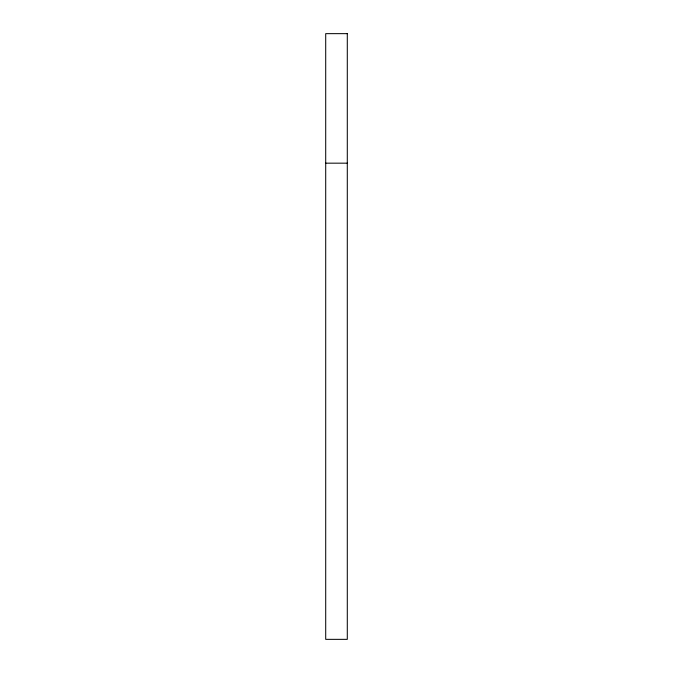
<?xml version="1.0" encoding="UTF-8"?>
<svg xmlns="http://www.w3.org/2000/svg" width="673" height="673" viewBox="0 0 673 673"><rect width="100%" height="100%" fill="white"/><g stroke="black" fill="none" stroke-linecap="round" stroke-linejoin="round"><path stroke-width="1.01" d="M325.707 163.169L347.293 163.169M347.293 33.65L325.707 33.65L325.707 639.35L347.293 639.35L347.293 33.65"/></g></svg>
